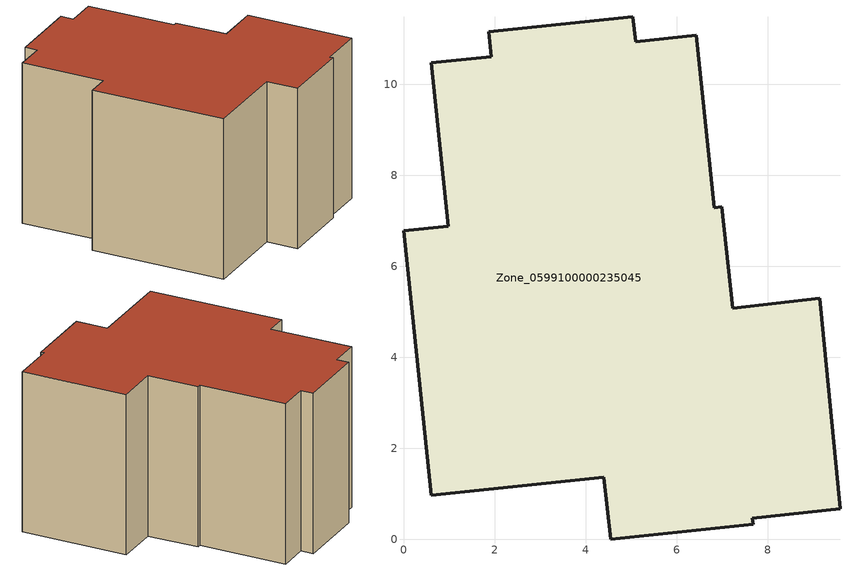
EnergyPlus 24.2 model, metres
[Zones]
Zone_0599100000235045
 floor ground (C_G): 9.14,5.3 9.59,0.68 7.66,0.47 7.68,0.33 4.55,0 4.4,1.37 0.61,0.97 0,6.78 0.98,6.88 0.61,10.47 1.93,10.61 1.87,11.15 5.04,11.49 5.1,10.94 6.43,11.08 6.83,7.29 6.99,7.31 7.23,5.08 z0
 wall outside (C_F): 7.23,5.08 6.99,7.31 6.83,7.29 6.43,11.08 5.1,10.94 5.04,11.49 1.87,11.15 1.93,10.61 0.61,10.47 0.98,6.88 0,6.78 0.61,0.97 4.4,1.37 4.55,0 7.68,0.33 7.66,0.47 9.59,0.68 9.14,5.3 7.23,5.08 z0:7.07
 roof outside (C_R): 9.59,0.68 9.14,5.3 7.23,5.08 6.99,7.31 6.83,7.29 6.43,11.08 5.1,10.94 5.04,11.49 1.87,11.15 1.93,10.61 0.61,10.47 0.98,6.88 0,6.78 0.61,0.97 4.4,1.37 4.55,0 7.68,0.33 7.66,0.47 z7.07
[BUILDING]
Pand.0599100000235045: North Axis=0; Terrain=City; Loads Convergence Tolerance Value=0.04; Temperature Convergence Tolerance Value=0.4; Solar Distribution=FullExterior; Maximum Number of Warmup Days=25; Minimum Number of Warmup Days=1
[Site:Location]
Rotterdam.The.Hague.AP_ZH_NLD Design_Conditions: Latitude=51.96; Longitude=4.45; Time Zone=1; Elevation=-4.5
[SITE:GROUNDTEMPERATURE:BUILDINGSURFACE]
18, 18, 18, 18, 18, 18, 18, 18, 18, 18, 18, 18
[MATERIAL] Thermal Absorptance=0.9; Solar Absorptance=0.7; Visible Absorptance=0.7
Name | Roughness | Thickness | Conductivity | Density | Specific Heat
G.D.1965 | MediumSmooth | 0.15 | 1 | 540 | 1210
F.D.1965 | Rough | 0.3 | 0.857143 | 1920 | 840
R.D.1965 | MediumRough | 0.2 | 0.08 | 1500 | 1000
[CONSTRUCTION]
C_G: G.D.1965
C_F: F.D.1965
C_R: R.D.1965
[ZONE]
Zone_0599100000235045: Type=1; Multiplier=1; Ceiling Height=Autocalculate; Volume=Autocalculate; Floor Area=autocalculate; Part of Total Floor Area=Yes
[ZONEINFILTRATION:DESIGNFLOWRATE]
Infil_Zone_0599100000235045: Zone or ZoneList or Space or SpaceList=Zone_0599100000235045; Schedule=AlwaysOn; Design Flow Rate Calculation Method=Flow/Area; Flow Rate per Floor Area=0.0042; Constant Term Coefficient=1; Temperature Term Coefficient=0; Velocity Term Coefficient=0; Velocity Squared Term Coefficient=0
[HVACTEMPLATE:ZONE:IDEALLOADSAIRSYSTEM]
Zone_0599100000235045: Maximum Heating Supply Air Temperature=50; Minimum Cooling Supply Air Temperature=13; Maximum Heating Supply Air Humidity Ratio=0.0156; Minimum Cooling Supply Air Humidity Ratio=0.0077; Heating Limit=NoLimit; Cooling Limit=NoLimit; Dehumidification Control Type=ConstantSensibleHeatRatio; Cooling Sensible Heat Ratio=0.7; Dehumidification Setpoint=60; Humidification Control Type=None; Humidification Setpoint=30; Outdoor Air Method=None; Outdoor Air Flow Rate per Person=0.00944; Outdoor Air Flow Rate per Zone Floor Area=0; Outdoor Air Flow Rate per Zone=0; Demand Controlled Ventilation Type=None; Outdoor Air Economizer Type=NoEconomizer; Heat Recovery Type=None; Sensible Heat Recovery Effectiveness=0.7; Latent Heat Recovery Effectiveness=0.65
[ZONECONTROL:THERMOSTAT]
ThermostatControl_Zone_0599100000235045: Zone or ZoneList=Zone_0599100000235045; Control Type Schedule=DualSetpointControlType; Control 1=Thermostat_Zone_0599100000235045; Temperature Difference Between Cutout And Setpoint=0
[THERMOSTATSETPOINT:DUALSETPOINT]
Thermostat_Zone_0599100000235045: Heating Setpoint Temperature Schedule=HeatingSetpoint_Zone_0599100000235045; Cooling Setpoint Temperature Schedule=CoolingSetpoint_Zone_0599100000235045
[SCHEDULE:COMPACT]
HeatingSetpoint_Zone_0599100000235045: Through: 12/31, For: AllDays, Until: 24:00, 21
CoolingSetpoint_Zone_0599100000235045: Through: 12/31, For: AllDays, Until: 24:00, 24
DualSetpointControlType: Through: 12/31, For: AllDays, Until: 24:00, 4
AlwaysOn: Through: 12/31, For: AllDays, Until: 24:00, 1
